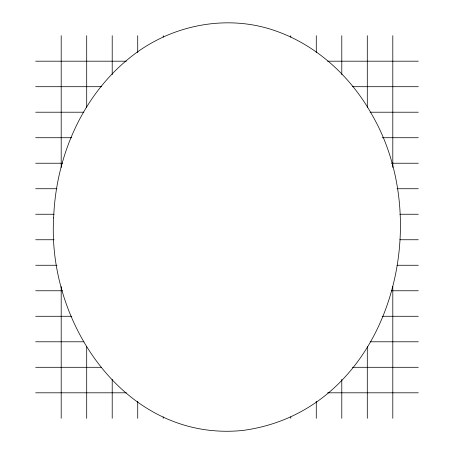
<?xml version="1.0" encoding="UTF-8"?>
<svg xmlns="http://www.w3.org/2000/svg" width="454" height="454" viewBox="0 0 454 454"><rect width="100%" height="100%" fill="white"/><g stroke="black" fill="none" stroke-linecap="round" stroke-linejoin="round"><path stroke-width="0.68" d="M35.69 61.194L126.382 61.194M327.618 61.194L418.31 61.194M35.69 86.703L101.582 86.703M352.418 86.703L418.31 86.703M35.69 112.212L83.871 112.212M370.129 112.212L418.31 112.212M35.69 137.721L71.823 137.721M382.177 137.721L418.31 137.721M35.69 163.23L62.612 163.23M391.388 163.23L418.31 163.23M35.69 188.739L56.943 188.739M397.057 188.739L418.31 188.739M35.69 214.248L54.111 214.248M399.889 214.248L418.31 214.248M35.69 239.752L54.111 239.752M399.889 239.752L418.31 239.752M35.69 265.261L56.943 265.261M397.057 265.261L418.31 265.261M35.69 290.77L62.612 290.77M391.388 290.77L418.31 290.77M35.69 316.279L71.823 316.279M382.177 316.279L418.31 316.279M35.69 341.788L83.871 341.788M370.129 341.788L418.31 341.788M35.69 367.297L101.582 367.297M352.418 367.297L418.31 367.297M35.69 392.806L126.382 392.806M327.618 392.806L418.31 392.806M392.806 35.69L392.806 167.481M392.806 286.519L392.806 418.31M367.297 35.69L367.297 107.252M367.297 346.748L367.297 418.31M341.788 35.69L341.788 74.66M341.788 379.34L341.788 418.31M316.279 35.69L316.279 52.692M316.279 401.308L316.279 418.31M290.77 35.69L290.77 37.103M290.77 416.897L290.77 418.31M163.23 35.69L163.23 37.103M163.23 416.897L163.23 418.31M137.721 35.69L137.721 52.692M137.721 401.308L137.721 418.31M112.212 35.69L112.212 74.66M112.212 379.34L112.212 418.31M86.703 35.69L86.703 107.252M86.703 346.748L86.703 418.31M61.194 35.69L61.194 167.481M61.194 286.519L61.194 418.31M53.646 217.892C47.12 323.798 126.291 442.122 242.578 430.471L242.589 430.471C386.127 411.511 438.053 229.208 372.24 115.203C351.01 76.76 316.608 44.94 274.744 30.588C226.762 13.938 171.731 24.856 132.046 56.001C82.696 94.262 55.859 156.307 53.646 217.892"/></g></svg>
